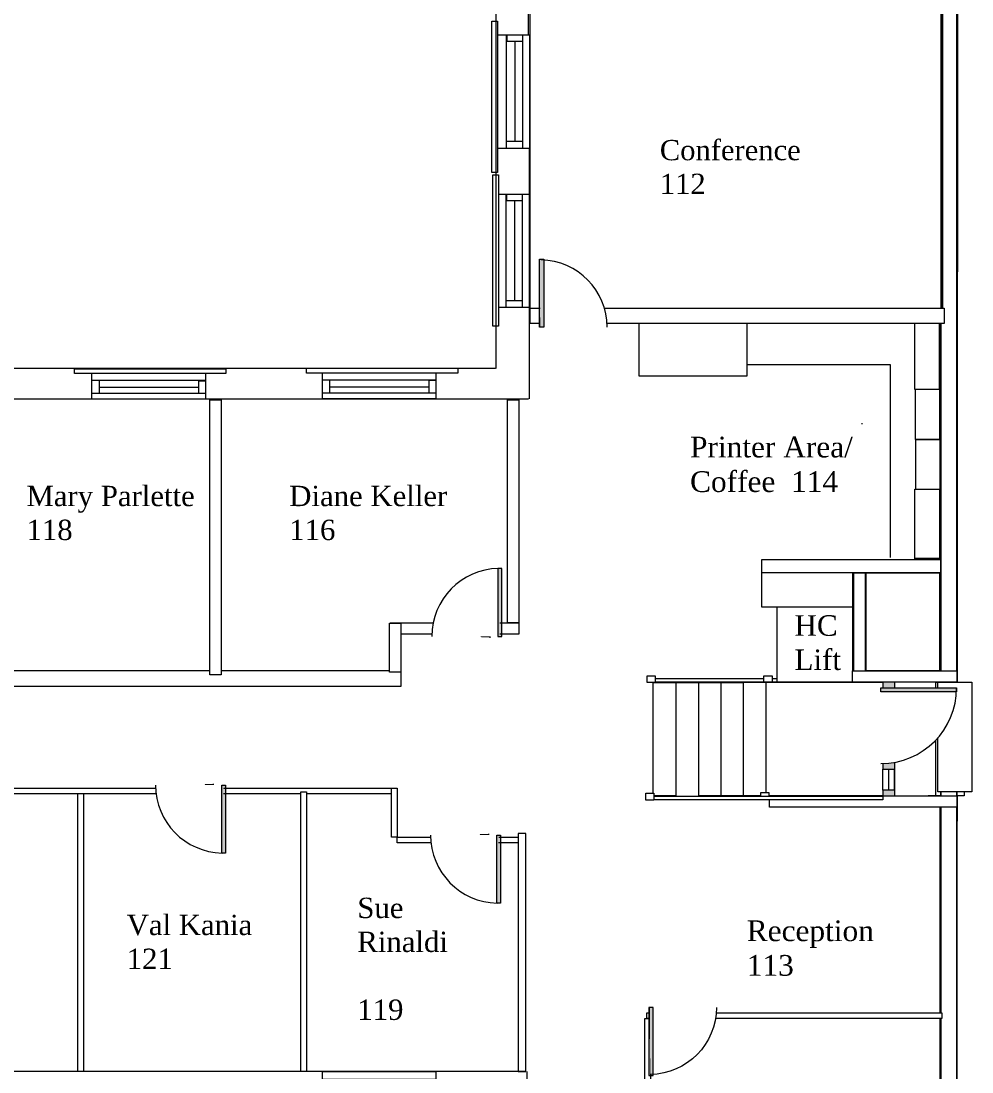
# Model space of a CAD drawing. Header units: inches. Extents: x -1989 to 2159, y -2212 to 2149.
# Drawn here: x -962 to -459, y 3 to 559 of the extents above; entities that cross this region are included whole.
import ezdxf

# ---------------------------------------------------------------- set-up
doc = ezdxf.new("R2010")
doc.units = ezdxf.units.IN
doc.header["$LTSCALE"] = 96
doc.header["$MEASUREMENT"] = 0
doc.linetypes.add('STYLE_01', pattern=[0.416641, 0.208282, -0.208359])
doc.layers.add('None', color=7, linetype='Continuous', lineweight=5)
doc.styles.add('Times', font='Times')

# ---------------------------------------------------------------- blocks, each defined once
blk = doc.blocks.new('*U26')
at = {"color": 7, "linetype": 'Continuous', "lineweight": 13}
blk.add_wipeout([(-802.67, 2.96), (-742.67, 2.96), (-742.67, -11.04), (-802.67, -11.04)], dxfattribs=at).dxf.layer = 'None'
at = {"layer": 'None', "color": 7, "linetype": 'Continuous', "lineweight": 13}
blk.add_lwpolyline([(-802.67, 2.96), (-742.67, 2.96), (-742.67, -11.04), (-802.67, -11.04)], close=True, dxfattribs=at)
at = {"color": 7, "linetype": 'Continuous', "lineweight": 13}
blk.add_wipeout([(-802.67, -1.04), (-742.67, -1.04), (-742.67, -8.04), (-802.67, -8.04)], dxfattribs=at).dxf.layer = 'None'
at = {"layer": 'None', "color": 7, "linetype": 'Continuous', "lineweight": 13}
blk.add_line((-802.42, -4.79), (-742.67, -4.79), dxfattribs=at)
blk.add_lwpolyline([(-802.67, -1.04), (-742.67, -1.04), (-742.67, -8.04), (-802.67, -8.04)], close=True, dxfattribs=at)
at = {"color": 7, "linetype": 'Continuous', "lineweight": 13}
for points in [[(-802.67, -1.04), (-798.92, -1.04), (-798.92, -8.04), (-802.67, -8.04)], [(-746.17, -1.29), (-742.67, -1.29), (-742.67, -8.04), (-746.17, -8.04)]]:
    blk.add_wipeout(points, dxfattribs=at).dxf.layer = 'None'
at = {"layer": 'None', "color": 7, "linetype": 'Continuous', "lineweight": 13}
for points in [[(-802.67, -1.04), (-798.92, -1.04), (-798.92, -8.04), (-802.67, -8.04)], [(-746.17, -1.29), (-742.67, -1.29), (-742.67, -8.04), (-746.17, -8.04)]]:
    blk.add_lwpolyline(points, close=True, dxfattribs=at)
blk = doc.blocks.new('*U31')
at = {"color": 7, "linetype": 'Continuous', "lineweight": 13}
blk.add_wipeout([(-924.54, 372.83), (-864.54, 372.83), (-864.54, 358.83), (-924.54, 358.83)], dxfattribs=at).dxf.layer = 'None'
at = {"layer": 'None', "color": 7, "linetype": 'Continuous', "lineweight": 13}
blk.add_lwpolyline([(-924.54, 372.83), (-864.54, 372.83), (-864.54, 358.83), (-924.54, 358.83)], close=True, dxfattribs=at)
at = {"color": 7, "linetype": 'Continuous', "lineweight": 13}
blk.add_wipeout([(-924.54, 368.83), (-864.54, 368.83), (-864.54, 361.83), (-924.54, 361.83)], dxfattribs=at).dxf.layer = 'None'
at = {"layer": 'None', "color": 7, "linetype": 'Continuous', "lineweight": 13}
blk.add_line((-924.29, 365.08), (-864.54, 365.08), dxfattribs=at)
blk.add_lwpolyline([(-924.54, 368.83), (-864.54, 368.83), (-864.54, 361.83), (-924.54, 361.83)], close=True, dxfattribs=at)
at = {"color": 7, "linetype": 'Continuous', "lineweight": 13}
for points in [[(-924.54, 368.83), (-920.79, 368.83), (-920.79, 361.83), (-924.54, 361.83)], [(-868.04, 368.58), (-864.54, 368.58), (-864.54, 361.83), (-868.04, 361.83)]]:
    blk.add_wipeout(points, dxfattribs=at).dxf.layer = 'None'
at = {"layer": 'None', "color": 7, "linetype": 'Continuous', "lineweight": 13}
for points in [[(-924.54, 368.83), (-920.79, 368.83), (-920.79, 361.83), (-924.54, 361.83)], [(-868.04, 368.58), (-864.54, 368.58), (-864.54, 361.83), (-868.04, 361.83)]]:
    blk.add_lwpolyline(points, close=True, dxfattribs=at)
blk = doc.blocks.new('*U32')
at = {"color": 7, "linetype": 'Continuous', "lineweight": 13}
blk.add_wipeout([(-802.6, 373.02), (-742.6, 373.02), (-742.6, 359.02), (-802.6, 359.02)], dxfattribs=at).dxf.layer = 'None'
at = {"layer": 'None', "color": 7, "linetype": 'Continuous', "lineweight": 13}
blk.add_lwpolyline([(-802.6, 373.02), (-742.6, 373.02), (-742.6, 359.02), (-802.6, 359.02)], close=True, dxfattribs=at)
at = {"color": 7, "linetype": 'Continuous', "lineweight": 13}
blk.add_wipeout([(-802.6, 369.02), (-742.6, 369.02), (-742.6, 362.02), (-802.6, 362.02)], dxfattribs=at).dxf.layer = 'None'
at = {"layer": 'None', "color": 7, "linetype": 'Continuous', "lineweight": 13}
blk.add_line((-802.35, 365.27), (-742.6, 365.27), dxfattribs=at)
blk.add_lwpolyline([(-802.6, 369.02), (-742.6, 369.02), (-742.6, 362.02), (-802.6, 362.02)], close=True, dxfattribs=at)
at = {"color": 7, "linetype": 'Continuous', "lineweight": 13}
for points in [[(-802.6, 369.02), (-798.85, 369.02), (-798.85, 362.02), (-802.6, 362.02)], [(-746.1, 368.77), (-742.6, 368.77), (-742.6, 362.02), (-746.1, 362.02)]]:
    blk.add_wipeout(points, dxfattribs=at).dxf.layer = 'None'
at = {"layer": 'None', "color": 7, "linetype": 'Continuous', "lineweight": 13}
for points in [[(-802.6, 369.02), (-798.85, 369.02), (-798.85, 362.02), (-802.6, 362.02)], [(-746.1, 368.77), (-742.6, 368.77), (-742.6, 362.02), (-746.1, 362.02)]]:
    blk.add_lwpolyline(points, close=True, dxfattribs=at)
blk = doc.blocks.new('*U35')
at = {"color": 7, "linetype": 'Continuous', "lineweight": 13}
blk.add_wipeout([(-710.17, 467.27), (-693.35, 467.27), (-693.35, 407.27), (-710.17, 407.27)], dxfattribs=at).dxf.layer = 'None'
at = {"layer": 'None', "color": 7, "linetype": 'Continuous', "lineweight": 13}
blk.add_lwpolyline([(-710.17, 467.27), (-693.35, 467.27), (-693.35, 407.27), (-710.17, 407.27)], close=True, dxfattribs=at)
at = {"color": 7, "linetype": 'Continuous', "lineweight": 13}
blk.add_wipeout([(-705.36, 467.27), (-696.96, 467.27), (-696.96, 407.27), (-705.36, 407.27)], dxfattribs=at).dxf.layer = 'None'
at = {"layer": 'None', "color": 7, "linetype": 'Continuous', "lineweight": 13}
blk.add_line((-700.86, 407.52), (-700.86, 467.27), dxfattribs=at)
blk.add_lwpolyline([(-705.36, 467.27), (-696.96, 467.27), (-696.96, 407.27), (-705.36, 407.27)], close=True, dxfattribs=at)
at = {"color": 7, "linetype": 'Continuous', "lineweight": 13}
for points in [[(-705.06, 467.27), (-696.96, 467.27), (-696.96, 463.77), (-705.06, 463.77)], [(-705.36, 411.02), (-696.96, 411.02), (-696.96, 407.27), (-705.36, 407.27)]]:
    blk.add_wipeout(points, dxfattribs=at).dxf.layer = 'None'
at = {"layer": 'None', "color": 7, "linetype": 'Continuous', "lineweight": 13}
for points in [[(-705.06, 467.27), (-696.96, 467.27), (-696.96, 463.77), (-705.06, 463.77)], [(-705.36, 411.02), (-696.96, 411.02), (-696.96, 407.27), (-705.36, 407.27)]]:
    blk.add_lwpolyline(points, close=True, dxfattribs=at)
blk = doc.blocks.new('*U36')
at = {"color": 7, "linetype": 'Continuous', "lineweight": 13}
blk.add_wipeout([(-710.17, 551.52), (-693.1, 551.52), (-693.1, 491.52), (-710.17, 491.52)], dxfattribs=at).dxf.layer = 'None'
at = {"layer": 'None', "color": 7, "linetype": 'Continuous', "lineweight": 13}
blk.add_lwpolyline([(-710.17, 551.52), (-693.1, 551.52), (-693.1, 491.52), (-710.17, 491.52)], close=True, dxfattribs=at)
at = {"color": 7, "linetype": 'Continuous', "lineweight": 13}
blk.add_wipeout([(-705.29, 551.52), (-696.76, 551.52), (-696.76, 491.52), (-705.29, 491.52)], dxfattribs=at).dxf.layer = 'None'
at = {"layer": 'None', "color": 7, "linetype": 'Continuous', "lineweight": 13}
blk.add_line((-700.72, 491.77), (-700.72, 551.52), dxfattribs=at)
blk.add_lwpolyline([(-705.29, 551.52), (-696.76, 551.52), (-696.76, 491.52), (-705.29, 491.52)], close=True, dxfattribs=at)
at = {"color": 7, "linetype": 'Continuous', "lineweight": 13}
for points in [[(-704.99, 551.52), (-696.76, 551.52), (-696.76, 548.02), (-704.99, 548.02)], [(-705.29, 495.27), (-696.76, 495.27), (-696.76, 491.52), (-705.29, 491.52)]]:
    blk.add_wipeout(points, dxfattribs=at).dxf.layer = 'None'
at = {"layer": 'None', "color": 7, "linetype": 'Continuous', "lineweight": 13}
for points in [[(-704.99, 551.52), (-696.76, 551.52), (-696.76, 548.02), (-704.99, 548.02)], [(-705.29, 495.27), (-696.76, 495.27), (-696.76, 491.52), (-705.29, 491.52)]]:
    blk.add_lwpolyline(points, close=True, dxfattribs=at)
blk = doc.blocks.new('*U40')
at = {"color": 7, "linetype": 'STYLE_01', "lineweight": 13}
blk.add_wipeout([(-718.54, 239.21), (-714.04, 239.21), (-714.04, 233.08), (-718.54, 233.08)], dxfattribs=at).dxf.layer = 'None'
at = {"layer": 'None', "color": 7, "linetype": 'STYLE_01', "lineweight": 13}
for p, q in [((-714.04, 240.46), (-714.04, 232.58)), ((-718.54, 236.21), (-745.42, 236.21))]:
    blk.add_line(p, q, dxfattribs=at)
blk.add_lwpolyline([(-718.54, 239.21), (-714.04, 239.21), (-714.04, 233.08), (-718.54, 233.08)], close=True, dxfattribs=at)
at = {"color": 7, "linetype": 'Continuous', "lineweight": 13}
blk.add_wipeout([(-744.79, 233.21), (-744.12, 240.13), (-742.13, 246.8), (-738.89, 252.96), (-734.52, 258.38), (-729.2, 262.86), (-723.11, 266.24), (-716.48, 268.37), (-709.57, 269.2), (-708.79, 233.21)], dxfattribs=at).dxf.layer = 'None'
at = {"layer": 'None', "linetype": 'Continuous', "lineweight": 5}
blk.add_hatch(color=255, dxfattribs=at).paths.add_polyline_path([(-707.79, 269.21), (-709.79, 269.21), (-709.79, 233.21), (-707.79, 233.21)])
at = {"layer": 'None', "color": 7, "linetype": 'Continuous', "lineweight": 13}
blk.add_lwpolyline([(-707.79, 269.21), (-709.79, 269.21), (-709.79, 233.21), (-707.79, 233.21)], close=True, dxfattribs=at)
blk.add_arc((-708.79, 233.21), 36, 91.2454, 180, dxfattribs=at)
blk = doc.blocks.new('*U41')
at = {"color": 7, "linetype": 'STYLE_01', "lineweight": 13}
blk.add_wipeout([(-864.67, 148.58), (-860.17, 148.58), (-860.17, 154.71), (-864.67, 154.71)], dxfattribs=at).dxf.layer = 'None'
at = {"layer": 'None', "color": 7, "linetype": 'STYLE_01', "lineweight": 13}
for p, q in [((-864.67, 151.58), (-891.54, 151.58)), ((-860.17, 147.33), (-860.17, 155.21))]:
    blk.add_line(p, q, dxfattribs=at)
blk.add_lwpolyline([(-864.67, 148.58), (-860.17, 148.58), (-860.17, 154.71), (-864.67, 154.71)], close=True, dxfattribs=at)
at = {"color": 7, "linetype": 'Continuous', "lineweight": 13}
blk.add_wipeout([(-855.7, 118.59), (-862.61, 119.41), (-869.23, 121.55), (-875.32, 124.92), (-880.65, 129.4), (-885.01, 134.83), (-888.25, 140.99), (-890.24, 147.65), (-890.92, 154.58), (-854.92, 154.58)], dxfattribs=at).dxf.layer = 'None'
at = {"layer": 'None', "linetype": 'Continuous', "lineweight": 5}
blk.add_hatch(color=255, dxfattribs=at).paths.add_polyline_path([(-853.92, 118.58), (-855.92, 118.58), (-855.92, 154.58), (-853.92, 154.58)])
at = {"layer": 'None', "color": 7, "linetype": 'Continuous', "lineweight": 13}
blk.add_lwpolyline([(-853.92, 118.58), (-855.92, 118.58), (-855.92, 154.58), (-853.92, 154.58)], close=True, dxfattribs=at)
blk.add_arc((-854.92, 154.58), 36, 180, 268.7546, dxfattribs=at)
blk = doc.blocks.new("3' dr rh")
at = {"color": 7, "linetype": 'Continuous', "lineweight": 5}
blk.add_wipeout([(-17.01, 17.49), (-10.17, 16.71), (-3.61, 14.62), (2.42, 11.3), (7.7, 6.88), (12.02, 1.53), (15.23, -4.56), (17.21, -11.15), (17.88, -18), (-17.62, -18)], dxfattribs=at).dxf.layer = 'None'
at = {"layer": 'None', "linetype": 'Continuous', "lineweight": 5}
blk.add_hatch(color=255, dxfattribs=at).paths.add_polyline_path([(-17.88, 18), (-15.62, 18), (-15.62, -18), (-17.88, -18)])
at = {"layer": 'None', "color": 7, "linetype": 'Continuous', "lineweight": 5}
blk.add_lwpolyline([(-17.88, 18), (-15.62, 18), (-15.62, -18), (-17.88, -18)], close=True, dxfattribs=at)
blk.add_arc((-17.62, -18), 35.5, 0, 88.9999, dxfattribs=at)
blk = doc.blocks.new('*U55')
at = {"color": 7, "linetype": 'Continuous', "lineweight": 9}
blk.add_wipeout([(-467.17, 205.96), (-467.93, 198.15), (-470.21, 190.65), (-473.91, 183.73), (-478.88, 177.67), (-484.94, 172.7), (-491.86, 169), (-499.36, 166.73), (-507.17, 165.96), (-507.17, 205.96)], dxfattribs=at).dxf.layer = 'None'
at = {"layer": 'None', "linetype": 'Continuous', "lineweight": 5}
blk.add_hatch(color=7, dxfattribs=at).paths.add_polyline_path([(-507.17, 205.96), (-467.17, 205.96), (-467.17, 203.96), (-507.17, 203.96)])
at = {"layer": 'None', "color": 7, "linetype": 'Continuous', "lineweight": 9}
blk.add_lwpolyline([(-507.17, 205.96), (-467.17, 205.96), (-467.17, 203.96), (-507.17, 203.96)], close=True, dxfattribs=at)
blk.add_arc((-507.17, 205.96), 40, 270, 0, dxfattribs=at)
blk = doc.blocks.new('*U59')
at = {"color": 7, "linetype": 'STYLE_01', "lineweight": 13}
blk.add_wipeout([(-719.17, 122.08), (-714.67, 122.08), (-714.67, 128.21), (-719.17, 128.21)], dxfattribs=at).dxf.layer = 'None'
at = {"layer": 'None', "color": 7, "linetype": 'STYLE_01', "lineweight": 13}
for p, q in [((-714.67, 120.83), (-714.67, 128.71)), ((-719.17, 125.08), (-746.04, 125.08))]:
    blk.add_line(p, q, dxfattribs=at)
blk.add_lwpolyline([(-719.17, 122.08), (-714.67, 122.08), (-714.67, 128.21), (-719.17, 128.21)], close=True, dxfattribs=at)
at = {"color": 7, "linetype": 'Continuous', "lineweight": 13}
blk.add_wipeout([(-710.2, 92.09), (-717.11, 92.91), (-723.73, 95.05), (-729.82, 98.42), (-735.15, 102.9), (-739.51, 108.33), (-742.75, 114.49), (-744.74, 121.15), (-745.42, 128.08), (-709.42, 128.08)], dxfattribs=at).dxf.layer = 'None'
at = {"layer": 'None', "linetype": 'Continuous', "lineweight": 5}
blk.add_hatch(color=255, dxfattribs=at).paths.add_polyline_path([(-708.42, 92.08), (-710.42, 92.08), (-710.42, 128.08), (-708.42, 128.08)])
at = {"layer": 'None', "color": 7, "linetype": 'Continuous', "lineweight": 13}
blk.add_lwpolyline([(-708.42, 92.08), (-710.42, 92.08), (-710.42, 128.08), (-708.42, 128.08)], close=True, dxfattribs=at)
blk.add_arc((-709.42, 128.08), 36, 180, 268.7546, dxfattribs=at)

msp = doc.modelspace()

# ---------------------------------------------------------------- linework, layer by layer
at = {"layer": 'None', "color": 7, "linetype": 'Continuous', "lineweight": 13}
for p, q in [((-467.19, 580.46), (-467.67, -225.04)), ((-474.92, 407.96), (-474.92, 573.26)), ((-693.25, 550.96), (-693.25, 358.96)), ((-693.17, 406.96), (-475.17, 406.96)), ((-475.92, -216.54), (-475.92, 400.96)), ((-711.04, 374.96), (-1843.17, 374.96)), ((-1826.17, 358.96), (-693.67, 358.96))]:
    msp.add_line(p, q, dxfattribs=at)
at = {"layer": 'None', "color": 7, "linetype": 'Continuous', "lineweight": 9}
msp.add_line((-502.17, 376.96), (-628.17, 376.96), dxfattribs=at)
at = {"layer": 'None', "color": 7, "linetype": 'Continuous', "lineweight": 5}
msp.add_line((-517.23, 346.02), (-517.23, 345.52), dxfattribs=at)
at = {"layer": 'None', "color": 7, "linetype": 'Continuous', "lineweight": 13}
msp.add_lwpolyline([(-476.17, 398.46), (-468.17, 398.46), (-468.17, 360.46), (-476.17, 360.46)], close=True, dxfattribs=at)

# ---------------------------------------------------------------- texts
at = {"layer": 'None', "color": 7, "attachment_point": 1, "style": 'Times'}
for s, insert, char_height in [('Conference\\P112', (-624.17, 495.96), 10.71), ('Printer Area/\\PCoffee  114', (-608.17, 338.96), 10.9821), ('Mary Parlette\\P118', (-959.17, 312.96), 10.7731), ('Diane Keller\\P116', (-820.17, 312.96), 10.7731), ('Sue\\PRinaldi\\P\\P119\\P', (-784.17, 94.96), 10.774), ('Val Kania\\P121', (-906.17, 85.96), 10.774), ('Reception\\P113', (-578.17, 82.96), 10.982)]:
    msp.add_mtext(s, dxfattribs=dict(at, insert=insert, char_height=char_height))

# ---------------------------------------------------------------- wipeouts: each hides what was drawn before it
at = {"color": 7, "linetype": 'Continuous', "lineweight": 9}
for points in [[(-570.17, 267.21), (-522.17, 267.21), (-522.17, 248.71), (-570.17, 248.71)], [(-761.04, 214.96), (-1203.04, 214.96), (-1203.04, 206.96), (-761.04, 206.96)], [(-602.17, 208.96), (-506.17, 208.96), (-506.17, 148.96), (-602.17, 148.96)], [(-929.04, 152.96), (-929.04, 2.96), (-932.04, 2.96), (-932.04, 152.96)], [(-699.04, 128.96), (-699.04, 2.96), (-695.04, 2.96), (-695.04, 128.96)]]:
    msp.add_wipeout(points, dxfattribs=at).dxf.layer = 'None'

# ---------------------------------------------------------------- next in the draw order: hatches: boundary and pattern name
at = {"layer": 'None', "linetype": 'Continuous', "lineweight": 5}
msp.add_hatch(color=7, dxfattribs=at).paths.add_polyline_path([(-506.1, 212.02), (-500.1, 212.02), (-500.1, 146.02), (-506.1, 146.02)])

# ---------------------------------------------------------------- next in the draw order: linework, layer by layer
at = {"layer": 'None', "color": 7, "linetype": 'Continuous', "lineweight": 13}
for p, q in [((-695.17, 2.96), (-1827.17, 2.96)), ((-694.26, -99.54), (-694.26, 2.96))]:
    msp.add_line(p, q, dxfattribs=at)
at = {"layer": 'None', "color": 7, "linetype": 'Continuous', "lineweight": 9}
for points in [[(-570.17, 267.21), (-522.17, 267.21), (-522.17, 248.71), (-570.17, 248.71)], [(-761.04, 214.96), (-1203.04, 214.96), (-1203.04, 206.96), (-761.04, 206.96)], [(-506.1, 212.02), (-500.1, 212.02), (-500.1, 146.02), (-506.1, 146.02)], [(-602.17, 208.96), (-506.17, 208.96), (-506.17, 148.96), (-602.17, 148.96)], [(-929.04, 152.96), (-929.04, 2.96), (-932.04, 2.96), (-932.04, 152.96)], [(-699.04, 128.96), (-699.04, 2.96), (-695.04, 2.96), (-695.04, 128.96)]]:
    msp.add_lwpolyline(points, close=True, dxfattribs=at)

# ---------------------------------------------------------------- next in the draw order: block references
at = {"layer": 'None', "color": 7}
for name in ['*U36', '*U35', '*U31', '*U32']:
    msp.add_blockref(name, (0, 0), dxfattribs=at)

# ---------------------------------------------------------------- next in the draw order: wipeouts: each hides what was drawn before it
at = {"color": 7, "linetype": 'Continuous', "lineweight": 9}
for points in [[(-635.17, 400.96), (-578.17, 400.96), (-578.17, 370.96), (-635.17, 370.96)], [(-488.92, 364.21), (-476.17, 364.21), (-476.17, 337.46), (-488.92, 337.46)], [(-698.67, 358.46), (-698.67, 240.46), (-704.67, 240.46), (-704.67, 358.46)]]:
    msp.add_wipeout(points, dxfattribs=at).dxf.layer = 'None'
at = {"color": 255, "linetype": 'Continuous', "lineweight": 9}
msp.add_wipeout([(-478.17, 208.96), (-463.17, 208.96), (-463.17, 148.96), (-478.17, 148.96)], dxfattribs=at).dxf.layer = 'None'

# ---------------------------------------------------------------- next in the draw order: linework, layer by layer
at = {"layer": 'None', "color": 7, "linetype": 'Continuous', "lineweight": 13}
msp.add_line((-693.73, 998.96), (-693.73, 551.89), dxfattribs=at)
at = {"layer": 'None', "color": 7, "linetype": 'Continuous', "lineweight": 9}
for p, q in [((-478.17, 209.96), (-467.17, 209.96)), ((-468.17, 148.96), (-482.17, 148.96))]:
    msp.add_line(p, q, dxfattribs=at)
for points in [[(-635.17, 400.96), (-578.17, 400.96), (-578.17, 370.96), (-635.17, 370.96)], [(-488.92, 364.21), (-476.17, 364.21), (-476.17, 337.46), (-488.92, 337.46)], [(-698.67, 358.46), (-698.67, 240.46), (-704.67, 240.46), (-704.67, 358.46)]]:
    msp.add_lwpolyline(points, close=True, dxfattribs=at)
at = {"layer": 'None', "color": 255, "linetype": 'Continuous', "lineweight": 9}
msp.add_lwpolyline([(-478.17, 208.96), (-463.17, 208.96), (-463.17, 148.96), (-478.17, 148.96)], close=True, dxfattribs=at)

# ---------------------------------------------------------------- next in the draw order: block references
at = {"layer": 'None', "color": 7}
msp.add_blockref('*U26', (0, 0), dxfattribs=at)

# ---------------------------------------------------------------- next in the draw order: wipeouts: each hides what was drawn before it
at = {"color": 7, "linetype": 'Continuous', "lineweight": 9}
for points in [[(-713.09, 558.83), (-710.09, 558.83), (-710.09, 478.83), (-713.09, 478.83)], [(-933.79, 374.83), (-853.79, 374.83), (-853.79, 372.33), (-933.79, 372.33)], [(-810.98, 375.14), (-730.98, 375.14), (-730.98, 372.64), (-810.98, 372.64)], [(-856.17, 358.46), (-856.17, 212.96), (-862.17, 212.96), (-862.17, 358.46)], [(-580.17, 208.96), (-568.17, 208.96), (-568.17, 148.96), (-580.17, 148.96)], [(-506.17, 162.96), (-500.17, 162.96), (-500.17, 151.96), (-506.17, 151.96)], [(-1711.04, 152.96), (-763.04, 152.96), (-763.04, 149.96), (-1711.04, 149.96)]]:
    msp.add_wipeout(points, dxfattribs=at).dxf.layer = 'None'

# ---------------------------------------------------------------- next in the draw order: linework, layer by layer
at = {"layer": 'None', "color": 7, "linetype": 'Continuous', "lineweight": 9}
msp.add_line((-503.17, 162.96), (-503.17, 151.96), dxfattribs=at)
for points in [[(-713.09, 558.83), (-710.09, 558.83), (-710.09, 478.83), (-713.09, 478.83)], [(-933.79, 374.83), (-853.79, 374.83), (-853.79, 372.33), (-933.79, 372.33)], [(-810.98, 375.14), (-730.98, 375.14), (-730.98, 372.64), (-810.98, 372.64)], [(-856.17, 358.46), (-856.17, 212.96), (-862.17, 212.96), (-862.17, 358.46)], [(-580.17, 208.96), (-568.17, 208.96), (-568.17, 148.96), (-580.17, 148.96)], [(-506.17, 162.96), (-500.17, 162.96), (-500.17, 151.96), (-506.17, 151.96)], [(-1711.04, 152.96), (-763.04, 152.96), (-763.04, 149.96), (-1711.04, 149.96)]]:
    msp.add_lwpolyline(points, close=True, dxfattribs=at)

# ---------------------------------------------------------------- next in the draw order: wipeouts: each hides what was drawn before it
at = {"color": 7, "linetype": 'Continuous', "lineweight": 9}
for points in [[(-489.35, 400.56), (-476.35, 400.56), (-476.35, 363.94), (-489.35, 363.94)], [(-698.67, 234.46), (-766.79, 234.46), (-766.79, 240.46), (-698.67, 240.46)]]:
    msp.add_wipeout(points, dxfattribs=at).dxf.layer = 'None'

# ---------------------------------------------------------------- next in the draw order: linework, layer by layer
at = {"layer": 'None', "color": 7, "linetype": 'Continuous', "lineweight": 9}
for points in [[(-489.35, 400.56), (-476.35, 400.56), (-476.35, 363.94), (-489.35, 363.94)], [(-698.67, 234.46), (-766.79, 234.46), (-766.79, 240.46), (-698.67, 240.46)]]:
    msp.add_lwpolyline(points, close=True, dxfattribs=at)

# ---------------------------------------------------------------- next in the draw order: block references
at = {"layer": 'None', "color": 7}
msp.add_blockref('*U41', (0, 0), dxfattribs=at)

# ---------------------------------------------------------------- next in the draw order: wipeouts: each hides what was drawn before it
at = {"color": 7, "linetype": 'Continuous', "lineweight": 9}
for points in [[(-712.47, 477.46), (-709.47, 477.46), (-709.47, 397.46), (-712.47, 397.46)], [(-592, 208.93), (-580, 208.93), (-580, 148.93), (-592, 148.93)], [(-811.04, 150.96), (-811.04, 2.96), (-814.04, 2.96), (-814.04, 150.96)], [(-763.04, 152.96), (-763.04, 126.96), (-766.04, 126.96), (-766.04, 152.96)], [(-570.73, 150.58), (-566.54, 150.58), (-566.54, 146.89), (-570.73, 146.89)]]:
    msp.add_wipeout(points, dxfattribs=at).dxf.layer = 'None'

# ---------------------------------------------------------------- next in the draw order: linework, layer by layer
at = {"layer": 'None', "color": 7, "linetype": 'Continuous', "lineweight": 5}
msp.add_line((-710.73, 374.96), (-710.73, 1021.77), dxfattribs=at)
at = {"layer": 'None', "color": 7, "linetype": 'Continuous', "lineweight": 9}
for points in [[(-712.47, 477.46), (-709.47, 477.46), (-709.47, 397.46), (-712.47, 397.46)], [(-592, 208.93), (-580, 208.93), (-580, 148.93), (-592, 148.93)], [(-811.04, 150.96), (-811.04, 2.96), (-814.04, 2.96), (-814.04, 150.96)], [(-763.04, 152.96), (-763.04, 126.96), (-766.04, 126.96), (-766.04, 152.96)], [(-570.73, 150.58), (-566.54, 150.58), (-566.54, 146.89), (-570.73, 146.89)]]:
    msp.add_lwpolyline(points, close=True, dxfattribs=at)

# ---------------------------------------------------------------- next in the draw order: block references
at = {"layer": 'None', "color": 7}
msp.add_blockref('*U40', (0, 0), dxfattribs=at)

# ---------------------------------------------------------------- next in the draw order: wipeouts: each hides what was drawn before it
at = {"color": 7, "linetype": 'Continuous', "lineweight": 9}
msp.add_wipeout([(-767.1, 214.27), (-767.1, 240.27), (-761.1, 240.27), (-761.1, 214.27)], dxfattribs=at).dxf.layer = 'None'

# ---------------------------------------------------------------- next in the draw order: linework, layer by layer
at = {"layer": 'None', "color": 7, "linetype": 'Continuous', "lineweight": 9}
msp.add_lwpolyline([(-767.1, 214.27), (-767.1, 240.27), (-761.1, 240.27), (-761.1, 214.27)], close=True, dxfattribs=at)

# ---------------------------------------------------------------- next in the draw order: wipeouts: each hides what was drawn before it
at = {"color": 7, "linetype": 'Continuous', "lineweight": 9}
for points in [[(-603.88, 208.8), (-591.88, 208.8), (-591.88, 148.96), (-603.88, 148.96)], [(-763.04, 126.96), (-699.04, 126.96), (-699.04, 123.96), (-763.04, 123.96)]]:
    msp.add_wipeout(points, dxfattribs=at).dxf.layer = 'None'

# ---------------------------------------------------------------- next in the draw order: linework, layer by layer
at = {"layer": 'None', "color": 7, "linetype": 'Continuous', "lineweight": 9}
for points in [[(-603.88, 208.8), (-591.88, 208.8), (-591.88, 148.96), (-603.88, 148.96)], [(-763.04, 126.96), (-699.04, 126.96), (-699.04, 123.96), (-763.04, 123.96)]]:
    msp.add_lwpolyline(points, close=True, dxfattribs=at)

# ---------------------------------------------------------------- next in the draw order: block references
at = {"layer": 'None', "color": 7}
msp.add_blockref('*U59', (0, 0), dxfattribs=at)

# ---------------------------------------------------------------- next in the draw order: wipeouts: each hides what was drawn before it
at = {"color": 7, "linetype": 'Continuous', "lineweight": 9}
msp.add_wipeout([(-615.75, 208.93), (-603.75, 208.93), (-603.75, 146.96), (-615.75, 146.96)], dxfattribs=at).dxf.layer = 'None'

# ---------------------------------------------------------------- next in the draw order: linework, layer by layer
at = {"layer": 'None', "color": 7, "linetype": 'Continuous', "lineweight": 9}
msp.add_lwpolyline([(-615.75, 208.93), (-603.75, 208.93), (-603.75, 146.96), (-615.75, 146.96)], close=True, dxfattribs=at)

# ---------------------------------------------------------------- next in the draw order: wipeouts: each hides what was drawn before it
at = {"color": 7, "linetype": 'Continuous', "lineweight": 9}
msp.add_wipeout([(-627.63, 208.8), (-615.63, 208.8), (-615.63, 148.96), (-627.63, 148.96)], dxfattribs=at).dxf.layer = 'None'

# ---------------------------------------------------------------- next in the draw order: linework, layer by layer
at = {"layer": 'None', "color": 7, "linetype": 'Continuous', "lineweight": 9}
msp.add_lwpolyline([(-627.63, 208.8), (-615.63, 208.8), (-615.63, 148.96), (-627.63, 148.96)], close=True, dxfattribs=at)

# ---------------------------------------------------------------- next in the draw order: wipeouts: each hides what was drawn before it
at = {"color": 7, "linetype": 'Continuous', "lineweight": 9}
msp.add_wipeout([(-630.67, 210.96), (-506.17, 210.96), (-506.17, 208.96), (-630.67, 208.96)], dxfattribs=at).dxf.layer = 'None'

# ---------------------------------------------------------------- next in the draw order: linework, layer by layer
at = {"layer": 'None', "color": 7, "linetype": 'Continuous', "lineweight": 9}
msp.add_lwpolyline([(-630.67, 210.96), (-506.17, 210.96), (-506.17, 208.96), (-630.67, 208.96)], close=True, dxfattribs=at)

# ---------------------------------------------------------------- next in the draw order: wipeouts: each hides what was drawn before it
at = {"color": 7, "linetype": 'Continuous', "lineweight": 9}
for points in [[(-630.85, 212.46), (-626.67, 212.46), (-626.67, 208.77), (-630.85, 208.77)], [(-569.17, 212.46), (-564.67, 212.46), (-564.67, 208.96), (-569.17, 208.96)]]:
    msp.add_wipeout(points, dxfattribs=at).dxf.layer = 'None'

# ---------------------------------------------------------------- next in the draw order: linework, layer by layer
at = {"layer": 'None', "color": 7, "linetype": 'Continuous', "lineweight": 9}
for points in [[(-630.85, 212.46), (-626.67, 212.46), (-626.67, 208.77), (-630.85, 208.77)], [(-569.17, 212.46), (-564.67, 212.46), (-564.67, 208.96), (-569.17, 208.96)]]:
    msp.add_lwpolyline(points, close=True, dxfattribs=at)

# ---------------------------------------------------------------- next in the draw order: wipeouts: each hides what was drawn before it
at = {"color": 7, "linetype": 'Continuous', "lineweight": 9}
msp.add_wipeout([(-562.17, 248.96), (-522.17, 248.96), (-522.17, 208.96), (-562.17, 208.96)], dxfattribs=at).dxf.layer = 'None'

# ---------------------------------------------------------------- next in the draw order: linework, layer by layer
at = {"layer": 'None', "color": 7, "linetype": 'Continuous', "lineweight": 9}
msp.add_lwpolyline([(-562.17, 248.96), (-522.17, 248.96), (-522.17, 208.96), (-562.17, 208.96)], close=True, dxfattribs=at)

# ---------------------------------------------------------------- next in the draw order: texts
at = {"layer": 'None', "color": 7, "insert": (-552.92, 244.46), "char_height": 10.871, "attachment_point": 1, "style": 'Times'}
msp.add_mtext('HC\\PLift', dxfattribs=at)

# ---------------------------------------------------------------- next in the draw order: wipeouts: each hides what was drawn before it
at = {"color": 7, "linetype": 'Continuous', "lineweight": 9}
msp.add_wipeout([(-521.48, 266.96), (-515.48, 266.96), (-515.48, 209.14), (-521.48, 209.14)], dxfattribs=at).dxf.layer = 'None'

# ---------------------------------------------------------------- next in the draw order: linework, layer by layer
at = {"layer": 'None', "color": 7, "linetype": 'Continuous', "lineweight": 9}
msp.add_lwpolyline([(-521.48, 266.96), (-515.48, 266.96), (-515.48, 209.14), (-521.48, 209.14)], close=True, dxfattribs=at)

# ---------------------------------------------------------------- next in the draw order: wipeouts: each hides what was drawn before it
at = {"color": 7, "linetype": 'Continuous', "lineweight": 9}
msp.add_wipeout([(-570.17, 273.89), (-475.23, 273.89), (-475.23, 266.96), (-570.17, 266.96)], dxfattribs=at).dxf.layer = 'None'

# ---------------------------------------------------------------- next in the draw order: hatches: boundary and pattern name
at = {"layer": 'None', "linetype": 'Continuous', "lineweight": 5}
msp.add_hatch(color=9, dxfattribs=at).paths.add_polyline_path([(-489.29, 297.83), (-476.54, 297.83), (-476.54, 273.83), (-489.29, 273.83)])

# ---------------------------------------------------------------- next in the draw order: linework, layer by layer
at = {"layer": 'None', "color": 7, "linetype": 'Continuous', "lineweight": 9}
msp.add_line((-502.17, 274.96), (-502.17, 376.96), dxfattribs=at)
for points in [[(-489.29, 297.83), (-476.54, 297.83), (-476.54, 273.83), (-489.29, 273.83)], [(-570.17, 273.89), (-475.23, 273.89), (-475.23, 266.96), (-570.17, 266.96)]]:
    msp.add_lwpolyline(points, close=True, dxfattribs=at)

# ---------------------------------------------------------------- next in the draw order: wipeouts: each hides what was drawn before it
at = {"color": 7, "linetype": 'Continuous', "lineweight": 9}
for points in [[(-489.23, 311.19), (-476.23, 311.19), (-476.23, 274.56), (-489.23, 274.56)], [(-515.04, 266.96), (-476.17, 266.96), (-476.17, 214.96), (-515.04, 214.96)]]:
    msp.add_wipeout(points, dxfattribs=at).dxf.layer = 'None'

# ---------------------------------------------------------------- next in the draw order: linework, layer by layer
at = {"layer": 'None', "color": 7, "linetype": 'Continuous', "lineweight": 9}
for points in [[(-489.23, 311.19), (-476.23, 311.19), (-476.23, 274.56), (-489.23, 274.56)], [(-515.04, 266.96), (-476.17, 266.96), (-476.17, 214.96), (-515.04, 214.96)]]:
    msp.add_lwpolyline(points, close=True, dxfattribs=at)

# ---------------------------------------------------------------- next in the draw order: wipeouts: each hides what was drawn before it
at = {"color": 7, "linetype": 'Continuous', "lineweight": 9}
msp.add_wipeout([(-488.79, 337.46), (-476.04, 337.46), (-476.04, 310.96), (-488.79, 310.96)], dxfattribs=at).dxf.layer = 'None'

# ---------------------------------------------------------------- next in the draw order: linework, layer by layer
at = {"layer": 'None', "color": 7, "linetype": 'Continuous', "lineweight": 9}
msp.add_lwpolyline([(-488.79, 337.46), (-476.04, 337.46), (-476.04, 310.96), (-488.79, 310.96)], close=True, dxfattribs=at)

# ---------------------------------------------------------------- next in the draw order: wipeouts: each hides what was drawn before it
at = {"color": 7, "linetype": 'Continuous', "lineweight": 5}
msp.add_wipeout([(-467.26, 681.77), (-467.26, -650.23), (-475.26, -650.23), (-475.26, 681.77)], dxfattribs=at).dxf.layer = 'None'

# ---------------------------------------------------------------- next in the draw order: linework, layer by layer
at = {"layer": 'None', "color": 7, "linetype": 'Continuous', "lineweight": 13}
for p, q in [((-466.75, 578.89), (-467.23, -226.61)), ((-474.48, 406.39), (-474.48, 571.7)), ((-692.73, 405.39), (-474.73, 405.39)), ((-475.73, 399.39), (-692.73, 399.39)), ((-475.48, -218.11), (-475.48, 399.39))]:
    msp.add_line(p, q, dxfattribs=at)
at = {"layer": 'None', "color": 7, "linetype": 'Continuous', "lineweight": 5}
msp.add_lwpolyline([(-467.26, 681.77), (-467.26, -650.23), (-475.26, -650.23), (-475.26, 681.77)], close=True, dxfattribs=at)
at = {"layer": 'None', "color": 7, "linetype": 'Continuous', "lineweight": 9}
msp.add_lwpolyline([(-692.73, 571.39), (-474.73, 571.39), (-474.73, 405.39), (-692.73, 405.39)], close=True, dxfattribs=at)

# ---------------------------------------------------------------- next in the draw order: wipeouts: each hides what was drawn before it
at = {"color": 7, "linetype": 'Continuous', "lineweight": 5}
msp.add_wipeout([(-473.79, 398.89), (-692.79, 398.89), (-692.79, 406.96), (-473.79, 406.96)], dxfattribs=at).dxf.layer = 'None'
at = {"color": 255, "linetype": 'Continuous', "lineweight": 9}
msp.add_wipeout([(-477.04, 208.96), (-459.04, 208.96), (-459.04, 150.96), (-477.04, 150.96)], dxfattribs=at).dxf.layer = 'None'
at = {"color": 7, "linetype": 'Continuous', "lineweight": 9}
msp.add_wipeout([(-475.04, 30.96), (-631.04, 30.96), (-631.04, 33.96), (-475.04, 33.96)], dxfattribs=at).dxf.layer = 'None'

# ---------------------------------------------------------------- next in the draw order: linework, layer by layer
at = {"layer": 'None', "color": 7, "linetype": 'Continuous', "lineweight": 5}
msp.add_lwpolyline([(-473.79, 398.89), (-692.79, 398.89), (-692.79, 406.96), (-473.79, 406.96)], close=True, dxfattribs=at)
at = {"layer": 'None', "color": 255, "linetype": 'Continuous', "lineweight": 9}
msp.add_lwpolyline([(-477.04, 208.96), (-459.04, 208.96), (-459.04, 150.96), (-477.04, 150.96)], close=True, dxfattribs=at)
at = {"layer": 'None', "color": 7, "linetype": 'Continuous', "lineweight": 9}
msp.add_lwpolyline([(-475.04, 30.96), (-631.04, 30.96), (-631.04, 33.96), (-475.04, 33.96)], close=True, dxfattribs=at)

# ---------------------------------------------------------------- next in the draw order: block references
at = {"layer": 'None', "color": 7}
for name, p in [("3' dr rh", (-669.92, 414.96)), ('*U55', (0, 0))]:
    msp.add_blockref(name, p, dxfattribs=at)

# ---------------------------------------------------------------- next in the draw order: wipeouts: each hides what was drawn before it
at = {"color": 7, "linetype": 'Continuous', "lineweight": 9}
for points in [[(-522.17, 214.96), (-467.04, 214.96), (-467.04, 208.96), (-522.17, 208.96)], [(-566.17, 148.96), (-467.04, 148.96), (-467.04, 142.96), (-566.17, 142.96)], [(-629.04, 30.96), (-629.04, -19.04), (-632.04, -19.04), (-632.04, 30.96)]]:
    msp.add_wipeout(points, dxfattribs=at).dxf.layer = 'None'

# ---------------------------------------------------------------- next in the draw order: linework, layer by layer
at = {"layer": 'None', "color": 7, "linetype": 'Continuous', "lineweight": 9}
for points in [[(-522.17, 214.96), (-467.04, 214.96), (-467.04, 208.96), (-522.17, 208.96)], [(-566.17, 148.96), (-467.04, 148.96), (-467.04, 142.96), (-566.17, 142.96)], [(-629.04, 30.96), (-629.04, -19.04), (-632.04, -19.04), (-632.04, 30.96)]]:
    msp.add_lwpolyline(points, close=True, dxfattribs=at)

# ---------------------------------------------------------------- next in the draw order: block references
at = {"layer": 'None', "color": 7, "xscale": -1, "rotation": 180}
msp.add_blockref("3' dr rh", (-612.11, 18.89), dxfattribs=at)

# ---------------------------------------------------------------- next in the draw order: wipeouts: each hides what was drawn before it
at = {"color": 7, "linetype": 'Continuous', "lineweight": 9}
msp.add_wipeout([(-630.67, 148.77), (-506.17, 148.77), (-506.17, 146.77), (-630.67, 146.77)], dxfattribs=at).dxf.layer = 'None'

# ---------------------------------------------------------------- next in the draw order: linework, layer by layer
at = {"layer": 'None', "color": 7, "linetype": 'Continuous', "lineweight": 9}
msp.add_lwpolyline([(-630.67, 148.77), (-506.17, 148.77), (-506.17, 146.77), (-630.67, 146.77)], close=True, dxfattribs=at)

# ---------------------------------------------------------------- next in the draw order: wipeouts: each hides what was drawn before it
at = {"color": 7, "linetype": 'Continuous', "lineweight": 9}
msp.add_wipeout([(-631.54, 150.27), (-627.35, 150.27), (-627.35, 146.58), (-631.54, 146.58)], dxfattribs=at).dxf.layer = 'None'

# ---------------------------------------------------------------- next in the draw order: linework, layer by layer
at = {"layer": 'None', "color": 7, "linetype": 'Continuous', "lineweight": 9}
msp.add_lwpolyline([(-631.54, 150.27), (-627.35, 150.27), (-627.35, 146.58), (-631.54, 146.58)], close=True, dxfattribs=at)

doc.saveas('drawing.dxf')
